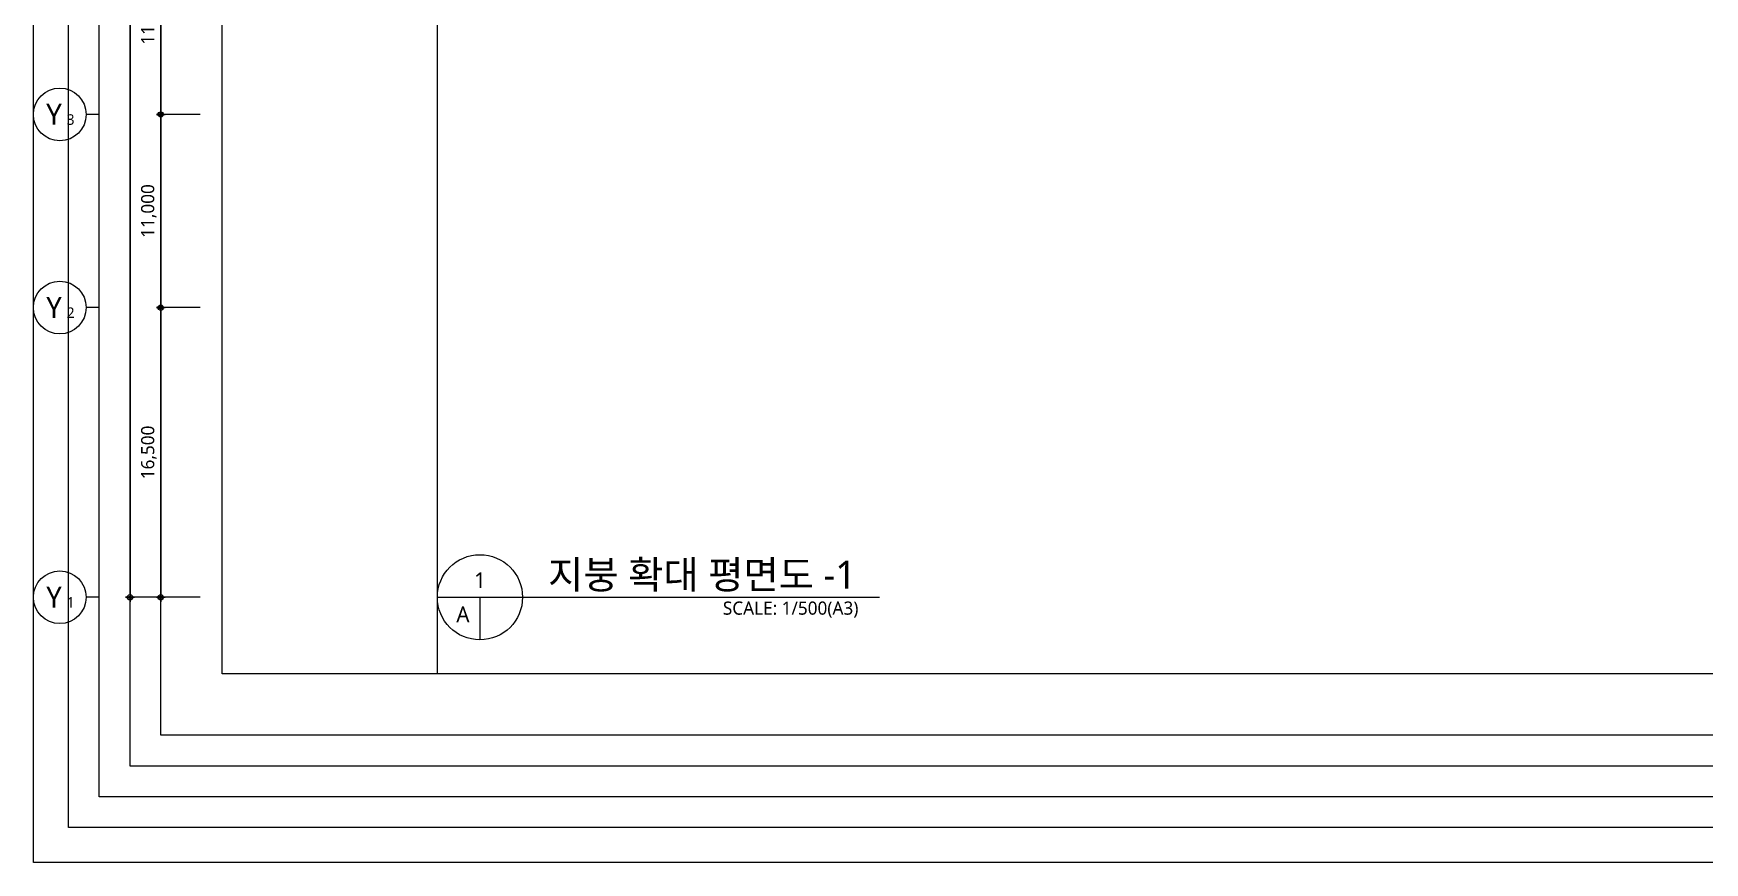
# Model space of a CAD drawing. Header units: millimetres. Extents: x 45782458 to 46215946, y 191740 to 1509539.
# Drawn here: x 45801022 to 45896172, y 191740 to 238966 of the extents above; entities that cross this region are included whole.
import ezdxf
from ezdxf.enums import TextEntityAlignment as Align

# ---------------------------------------------------------------- set-up
doc = ezdxf.new("R2010")
doc.units = ezdxf.units.MM
doc.header["$LTSCALE"] = 1000
doc.header["$MEASUREMENT"] = 0
doc.header["$PDSIZE"] = -10
doc.layers.get('0').update_dxf_attribs({"linetype": 'CONTINUOUS'})
doc.layers.get('Defpoints').update_dxf_attribs({"color": 171, "linetype": 'CONTINUOUS'})
for name, color, linetype in [('DIM', 7, 'CONTINUOUS'), ('NDIM', 7, 'CONTINUOUS'), ('SYM', 7, 'CONTINUOUS'), ('SYM(AXIS)', 7, 'CONTINUOUS'), ('TEXT', 3, 'CONTINUOUS'), ('TEXT(AXIS)', 2, 'CONTINUOUS')]:
    doc.layers.add(name, color=color, linetype=linetype)
doc.styles.add('TE', font='malgun_0.ttf')
doc.styles.add('나눔바른고딕', font='NanumBarunGothic.ttf')
doc.dimstyles.new('BA', dxfattribs={"dimscale": 500, "dimtxt": 3, "dimasz": 1, "dimexe": 1, "dimexo": 5, "dimgap": 0.9, "dimtad": 1, "dimdec": 0, "dimdsep": 46, "dimlunit": 6, "dimtxsty": 'TE', "dimblk": 'DDD', "dimcen": 2.5, "dimclrd": 256, "dimclre": 256, "dimclrt": 3, "dimazin": 2, "dimtfac": 1, "dimtdec": 0, "dimtix": 1, "dimtmove": 2, "dimatfit": 3, "dimldrblk": 'DDD', "dimfxl": 1, "dimtolj": 1, "dimtzin": 0, "dimarcsym": 2})

# ---------------------------------------------------------------- blocks, each defined once
blk = doc.blocks.new('A$C2F20087E')
at = {"layer": 'SYM(AXIS)'}
blk.add_line((600, 0), (600, 300), dxfattribs=at)
blk.add_circle((600, 900), 600, dxfattribs=at)
blk = doc.blocks.new('DDD')
at = {"layer": 'DIM', "color": 0}
for p, q in [((-1, 0), (1, 0)), ((0, -1), (0, 1))]:
    blk.add_line(p, q, dxfattribs=at)
for radius in [0.6, 0.3]:
    blk.add_circle((0, 0), radius, dxfattribs=at)
blk = doc.blocks.new('*D171')
at = {"layer": 'Defpoints', "color": 0, "ltscale": 0.4, "transparency": 16777216}
for p in [(45811772, 223351), (45808272, 206851), (45811772, 206851)]:
    blk.add_point(p, dxfattribs=at)
at = {"layer": 'NDIM', "lineweight": -2, "ltscale": 0.4, "transparency": 16777216}
for p, q in [((45810522, 223351), (45808022, 223351)), ((45808272, 223101), (45808272, 207101)), ((45810522, 206851), (45808022, 206851))]:
    blk.add_line(p, q, dxfattribs=at)
at = {"layer": 'NDIM', "lineweight": -2, "ltscale": 0.4, "transparency": 16777216, "xscale": 250, "yscale": 250, "zscale": 250}
for p, rotation in [((45808272, 223351), 90), ((45808272, 206851), 270)]:
    blk.add_blockref('DDD', p, dxfattribs=dict(at, rotation=rotation))
at = {"layer": 'NDIM', "color": 3, "ltscale": 0.4, "transparency": 16777216, "insert": (45807595, 215101), "char_height": 750, "attachment_point": 5, "rotation": 90, "style": 'TE'}
blk.add_mtext('\\A1;16,500', dxfattribs=at)
blk = doc.blocks.new('*D172')
at = {"layer": 'Defpoints', "color": 0, "ltscale": 0.4, "transparency": 16777216}
for p in [(45811772, 234351), (45808272, 223351), (45811772, 223351)]:
    blk.add_point(p, dxfattribs=at)
at = {"layer": 'NDIM', "lineweight": -2, "ltscale": 0.4, "transparency": 16777216}
for p, q in [((45810522, 234351), (45808022, 234351)), ((45808272, 234101), (45808272, 223601)), ((45810522, 223351), (45808022, 223351))]:
    blk.add_line(p, q, dxfattribs=at)
at = {"layer": 'NDIM', "lineweight": -2, "ltscale": 0.4, "transparency": 16777216, "xscale": 250, "yscale": 250, "zscale": 250}
for p, rotation in [((45808272, 234351), 90), ((45808272, 223351), 270)]:
    blk.add_blockref('DDD', p, dxfattribs=dict(at, rotation=rotation))
at = {"layer": 'NDIM', "color": 3, "ltscale": 0.4, "transparency": 16777216, "insert": (45807595, 228851), "char_height": 750, "attachment_point": 5, "rotation": 90, "style": 'TE'}
blk.add_mtext('\\A1;11,000', dxfattribs=at)
blk = doc.blocks.new('*D173')
at = {"layer": 'Defpoints', "color": 0, "ltscale": 0.4, "transparency": 16777216}
for p in [(45811772, 245351), (45808272, 234351), (45811772, 234351)]:
    blk.add_point(p, dxfattribs=at)
at = {"layer": 'NDIM', "lineweight": -2, "ltscale": 0.4, "transparency": 16777216}
for p, q in [((45810522, 245351), (45808022, 245351)), ((45808272, 245101), (45808272, 234601)), ((45810522, 234351), (45808022, 234351))]:
    blk.add_line(p, q, dxfattribs=at)
at = {"layer": 'NDIM', "lineweight": -2, "ltscale": 0.4, "transparency": 16777216, "xscale": 250, "yscale": 250, "zscale": 250}
for p, rotation in [((45808272, 245351), 90), ((45808272, 234351), 270)]:
    blk.add_blockref('DDD', p, dxfattribs=dict(at, rotation=rotation))
at = {"layer": 'NDIM', "color": 3, "ltscale": 0.4, "transparency": 16777216, "insert": (45807595, 239851), "char_height": 750, "attachment_point": 5, "rotation": 90, "style": 'TE'}
blk.add_mtext('\\A1;11,000', dxfattribs=at)
blk = doc.blocks.new('*D179')
at = {"layer": 'Defpoints', "color": 0, "ltscale": 0.4, "transparency": 16777216}
for p in [(45811772, 311401), (45806522, 206851), (45811772, 206851)]:
    blk.add_point(p, dxfattribs=at)
at = {"layer": 'NDIM', "lineweight": -2, "ltscale": 0.4, "transparency": 16777216}
for p, q in [((45810522, 311401), (45806272, 311401)), ((45806522, 311151), (45806522, 207101)), ((45810522, 206851), (45806272, 206851))]:
    blk.add_line(p, q, dxfattribs=at)
at = {"layer": 'NDIM', "lineweight": -2, "ltscale": 0.4, "transparency": 16777216, "xscale": 250, "yscale": 250, "zscale": 250}
for p, rotation in [((45806522, 311401), 90), ((45806522, 206851), 270)]:
    blk.add_blockref('DDD', p, dxfattribs=dict(at, rotation=rotation))
at = {"layer": 'NDIM', "color": 3, "ltscale": 0.4, "transparency": 16777216, "insert": (45805828, 259351), "char_height": 750, "attachment_point": 5, "rotation": 90, "style": 'TE'}
blk.add_mtext('\\A1;104,550', dxfattribs=at)

msp = doc.modelspace()

# ---------------------------------------------------------------- linework, layer by layer
at = {"layer": 'Defpoints'}
for points in [[(45977722.3, 191740.2), (45801022.3, 191740.2), (45801022.3, 329440.2), (45977722.3, 329440.2)], [(45975722.3, 193740.2), (45803022.3, 193740.2), (45803022.3, 327440.2), (45975722.3, 327440.2)], [(45973972.3, 195490.2), (45804772.3, 195490.2), (45804772.3, 325690.2), (45973972.3, 325690.2)], [(45972222.3, 197240.2), (45806522.3, 197240.2), (45806522.3, 323940.2), (45972222.3, 323940.2)], [(45970472.3, 198990.2), (45808272.3, 198990.2), (45808272.3, 322190.2), (45970472.3, 322190.2)], [(45966972.3, 202490.2), (45811772.3, 202490.2), (45811772.3, 318690.2), (45966972.3, 318690.2)], [(45966972.3, 202490.2), (45824022.3, 202490.2), (45824022.3, 318690.2), (45966972.3, 318690.2)]]:
    msp.add_lwpolyline(points, close=True, dxfattribs=at)
at = {"layer": 'SYM'}
for p, q in [((45824022.3, 206851.3), (45849203.6, 206851.3)), ((45826446.6, 206851.3), (45826446.6, 204427.1))]:
    msp.add_line(p, q, dxfattribs=at)
msp.add_circle((45826446.6, 206851.3), 2424.2, dxfattribs=at)

# ---------------------------------------------------------------- block references
at = {"xscale": 2.500000000000049, "yscale": 2.500000000000049, "zscale": 2.500000000000049, "rotation": 90}
for p in [(45804772.3, 232851.3), (45804772.3, 221851.3), (45804772.3, 205351.3)]:
    msp.add_blockref('A$C2F20087E', p, dxfattribs=at)

# ---------------------------------------------------------------- texts
at = {"layer": 'TEXT', "style": '나눔바른고딕'}
msp.add_text('지붕 확대 평면도 -1', height=1600, dxfattribs=at).set_placement((45830324.3, 207336.2))
for s, p in [('1', (45826446.6, 207821)), ('A', (45825476.9, 205881.6))]:
    msp.add_text(s, height=900, dxfattribs=at).set_placement(p, align=Align.MIDDLE)
msp.add_text('SCALE: 1/500(A3)', height=750, dxfattribs=at).set_placement((45847994.8, 206608.9), align=Align.TOP_RIGHT)
at = {"layer": 'TEXT(AXIS)', "style": '나눔바른고딕'}
for s, height, p in [('Y', 1200, (45802193.2, 234361.3)), ('3', 600, (45803141.3, 234061.4)), ('Y', 1200, (45802193.2, 223361.3)), ('2', 600, (45803141.3, 223061.4)), ('Y', 1200, (45802193.2, 206861.3)), ('1', 600, (45803141.3, 206561.4))]:
    msp.add_text(s, height=height, dxfattribs=at).set_placement(p, align=Align.MIDDLE)

# ---------------------------------------------------------------- dimensions: what is measured, and where the dimension line sits
at = {"layer": 'NDIM', "ltscale": 0.4}
dim = msp.add_linear_dim(base=(45806522.3, 206851.3), p1=(45811772.3, 311401.3), p2=(45811772.3, 206851.3), angle=270, dimstyle='BA', override={"dimscale": 250}, dxfattribs=at)
dim.commit()
dim.dimension.update_dxf_attribs({"geometry": '*D179', "text_midpoint": (45805828.2, 259351.3), "dimtype": 160})
for base, p1, p2, picture, middle in [((45808272.3, 234351.3), (45811772.3, 245351.3), (45811772.3, 234351.3), '*D173', (45807594.9, 239851.3)), ((45808272.3, 223351.3), (45811772.3, 234351.3), (45811772.3, 223351.3), '*D172', (45807594.9, 228851.3)), ((45808272.3, 206851.3), (45811772.3, 223351.3), (45811772.3, 206851.3), '*D171', (45807594.9, 215101.3))]:
    dim = msp.add_linear_dim(base=base, p1=p1, p2=p2, angle=270, dimstyle='BA', override={"dimscale": 250}, dxfattribs=at)
    dim.commit()
    dim.dimension.update_dxf_attribs({"geometry": picture, "text_midpoint": middle})

doc.saveas('drawing.dxf')
